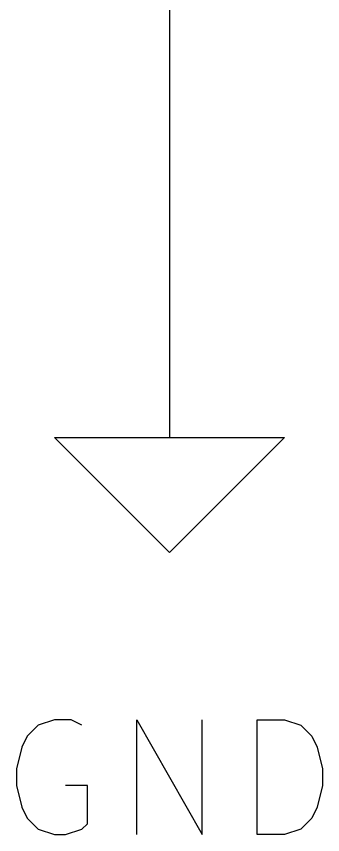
# Model space of a CAD drawing. Header units: millimetres. Extents: x 10 to 287, y -200 to -10.
# Drawn here: x 21.17 to 24.55, y -86.94 to -77.9 of the extents above; entities that cross this region are included whole.
import ezdxf

# ---------------------------------------------------------------- set-up
doc = ezdxf.new("R2010")
doc.units = ezdxf.units.MM
for name, color, linetype in [('GREENSIXTYFIVE', 129, 'CONTINUOUS'), ('LIGHTGREEN', 92, 'CONTINUOUS'), ('RED', 14, 'CONTINUOUS')]:
    doc.layers.add(name, color=color, linetype=linetype)

msp = doc.modelspace()

# ---------------------------------------------------------------- linework, layer by layer
at = {"layer": 'GREENSIXTYFIVE', "linetype": 'CONTINUOUS'}
for p, q in [((21.59, -85.6692), (21.4086, -85.7297)), ((21.7714, -85.6692), (21.59, -85.6692)), ((21.8924, -85.7297), (21.7714, -85.6692)), ((22.4971, -86.9392), (22.4971, -85.6692)), ((22.4971, -85.6692), (23.2228, -86.9392)), ((23.2228, -86.9392), (23.2228, -85.6692)), ((23.8276, -86.9392), (23.8276, -85.6692)), ((23.8276, -85.6692), (24.13, -85.6692)), ((24.13, -85.6692), (24.3114, -85.7297)), ((21.4086, -85.7297), (21.2876, -85.8507)), ((24.3114, -85.7297), (24.4324, -85.8507)), ((21.2876, -85.8507), (21.2271, -85.9716)), ((24.4324, -85.8507), (24.4929, -85.9716)), ((21.2271, -85.9716), (21.1667, -86.2135)), ((24.4929, -85.9716), (24.5533, -86.2135)), ((21.1667, -86.2135), (21.1667, -86.3949)), ((24.5533, -86.2135), (24.5533, -86.3949)), ((21.1667, -86.3949), (21.2271, -86.6368)), ((21.9528, -86.3949), (21.7109, -86.3949)), ((21.9528, -86.8183), (21.9528, -86.3949)), ((24.5533, -86.3949), (24.4929, -86.6368)), ((21.2271, -86.6368), (21.2876, -86.7578)), ((24.4929, -86.6368), (24.4324, -86.7578)), ((21.2876, -86.7578), (21.4086, -86.8788)), ((24.4324, -86.7578), (24.3114, -86.8788)), ((21.4086, -86.8788), (21.59, -86.9392)), ((21.7109, -86.9392), (21.8924, -86.8788)), ((21.8924, -86.8788), (21.9528, -86.8183)), ((24.3114, -86.8788), (24.13, -86.9392)), ((21.59, -86.9392), (21.7109, -86.9392)), ((24.13, -86.9392), (23.8276, -86.9392))]:
    msp.add_line(p, q, dxfattribs=at)
at = {"layer": 'LIGHTGREEN', "linetype": 'CONTINUOUS'}
msp.add_line((22.86, -74.93), (22.86, -81.28), dxfattribs=at)
at = {"layer": 'RED', "linetype": 'CONTINUOUS'}
for p, q in [((22.86, -81.28), (22.86, -82.55)), ((22.86, -83.82), (21.59, -82.55)), ((21.59, -82.55), (22.86, -82.55)), ((22.86, -82.55), (24.13, -82.55)), ((24.13, -82.55), (22.86, -83.82))]:
    msp.add_line(p, q, dxfattribs=at)

doc.saveas('drawing.dxf')
